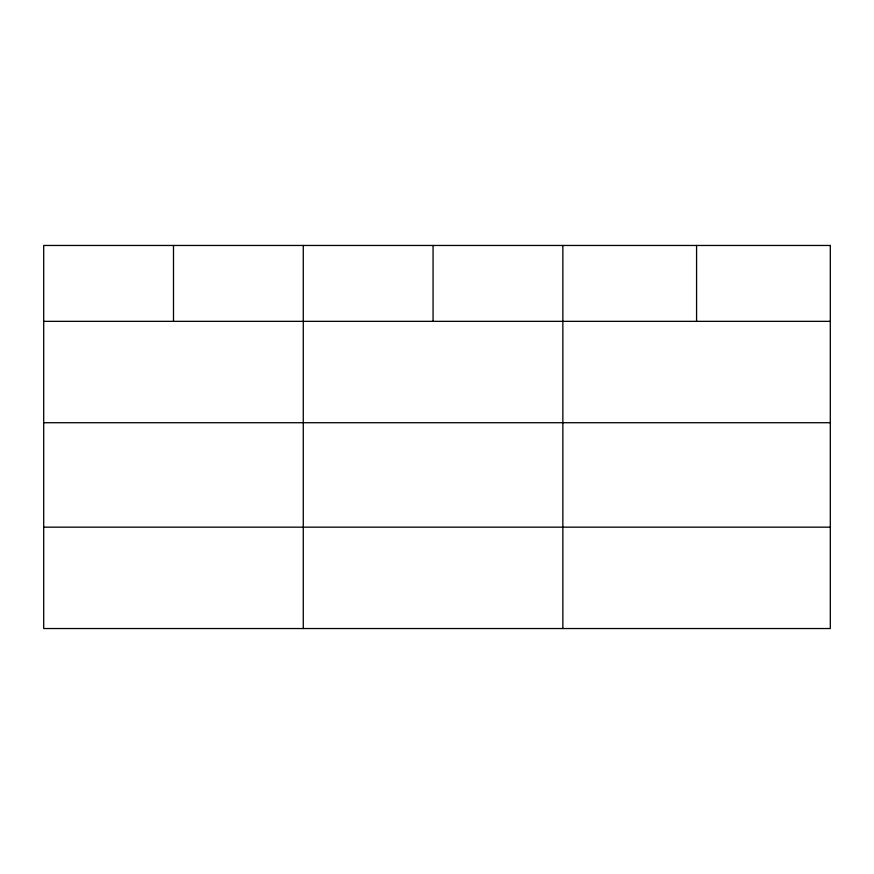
<?xml version="1.0" encoding="UTF-8"?>
<svg xmlns="http://www.w3.org/2000/svg" width="874" height="874" viewBox="0 0 874 874"><rect width="100%" height="100%" fill="white"/><g stroke="black" fill="none" stroke-linecap="round" stroke-linejoin="round"><path stroke-width="1.31" d="M43.7 321.348L830.3 321.348M43.7 422.721L830.3 422.721M43.7 527.164L830.3 527.164M696.578 245.463L696.578 321.348M562.856 245.463L562.856 628.537M433.067 245.463L433.067 321.348M303.278 245.463L303.278 628.537M173.489 245.463L173.489 321.348M830.3 245.463L43.7 245.463L43.7 628.537L830.3 628.537L830.3 245.463"/></g></svg>
